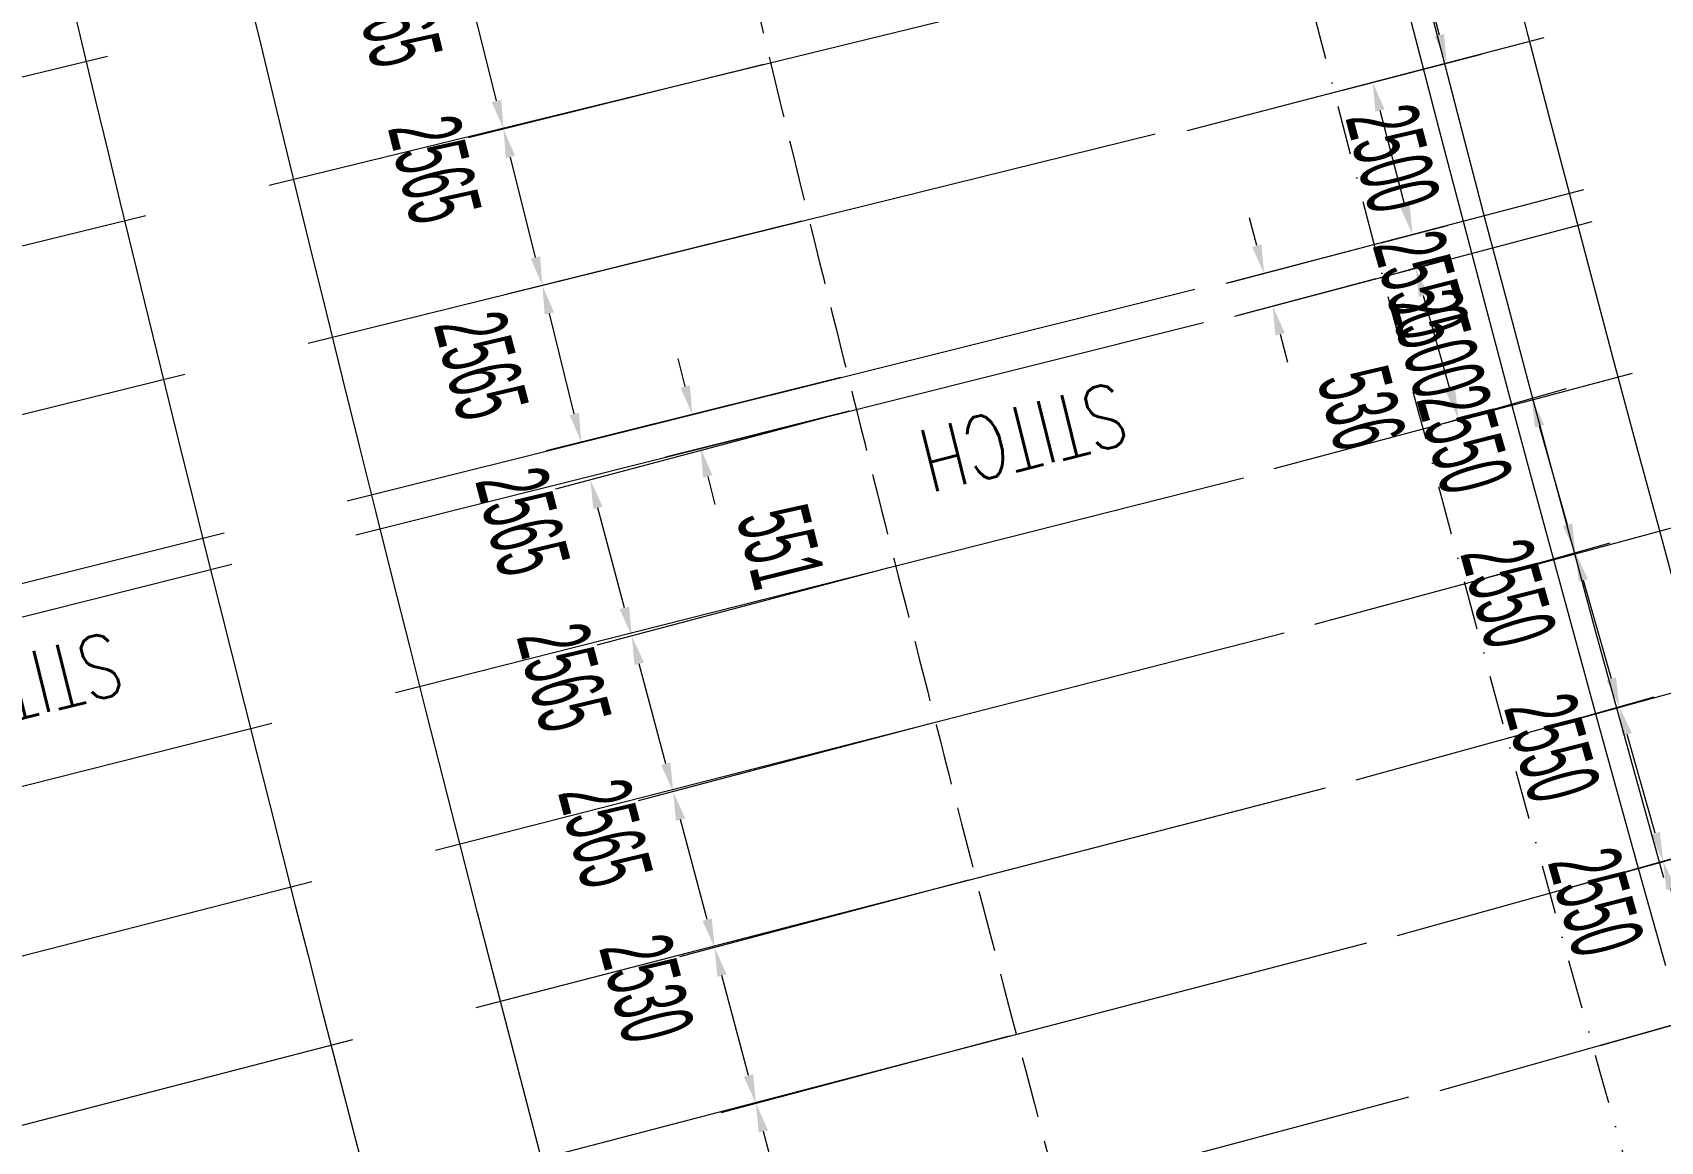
# Model space of a CAD drawing. Header units: millimetres. Extents: x 27228149 to 29012050, y 40856015 to 42918728.
# Drawn here: x 27376539 to 27402425, y 42506900 to 42524535 of the extents above; entities that cross this region are included whole.
import ezdxf

# ---------------------------------------------------------------- set-up
doc = ezdxf.new("R2010")
doc.units = ezdxf.units.MM
doc.header["$LTSCALE"] = 0.05
doc.linetypes.add('DGN Style 3', pattern=[27349.722329, 19535.51595, -7814.20638])
doc.linetypes.add('DGN Style 4', pattern=[31276.361035, 15628.41276, -7814.20638, 19.535516, -7814.20638])
doc.layers.get('Defpoints').update_dxf_attribs({"lineweight": 0})
for name, color, linetype, lineweight in [('InnerEdge_NB', 7, 'Continuous', 0), ('InnerEdge_SB', 7, 'Continuous', 0), ('OuterEdge_NB', 7, 'Continuous', 0), ('OuterEdge_SBRamp', 7, 'Continuous', 0), ('PlacementCurve_NB', 1, 'DGN Style 3', 0), ('PlacementCurve_SB', 1, 'DGN Style 3', 0), ('PlacementCurve_SBRamp', 1, 'DGN Style 3', 0), ('S-_ANOT----_A-', 7, 'Continuous', 0), ('S-_ANOT----_T-', 7, 'Continuous', 0), ('S-_SEG-----_E-NB', 3, 'Continuous', 13), ('S-_SEG-----_E-SB', 3, 'Continuous', 13), ('S-_SEG-----_E-SBRamp', 3, 'Continuous', 13), ('S-_WALLLBW-_E-', 40, 'Continuous', 13)]:
    doc.layers.add(name, color=color, linetype=linetype, lineweight=lineweight)
doc.styles.add('Styletxt', font='txt.shx')
doc.styles.add('StyleWORKING', font='WORKING.shx')
doc.dimstyles.new('dim300', dxfattribs={"dimtxt": 750, "dimasz": 750, "dimexe": 375, "dimexo": 375, "dimgap": 375, "dimtad": 1, "dimdec": 0, "dimzin": 11, "dimdsep": 46, "dimtxsty": 'StyleWORKING', "dimsah": 1, "dimcen": 0.09, "dimclrd": 7, "dimclre": 7, "dimadec": 4, "dimazin": 3, "dimtfac": 1, "dimtdec": 0, "dimtmove": 0, "dimatfit": 3, "dimfxl": 1, "dimtolj": 1, "dimtzin": 0, "dimlwd": 0, "dimlwe": 0, "dimarcsym": 0})

# ---------------------------------------------------------------- blocks, each defined once
blk = doc.blocks.new('*D128')
at = {"layer": 'Defpoints', "color": 0, "linetype": 'Continuous', "transparency": 16777216}
for p in [(27398381, 42526516), (27396606, 42526052), (27397243, 42523583)]:
    blk.add_point(p, dxfattribs=at)
at = {"layer": 'S-_ANOT----_A-', "linetype": 'Continuous', "transparency": 16777216}
for p, q in [((27396718, 42526081), (27398937, 42526661)), ((27397354, 42523612), (27399582, 42524194))]:
    blk.add_line(p, q, dxfattribs=at)
at = {"layer": 'S-_ANOT----_A-', "color": 7, "linetype": 'Continuous', "lineweight": 0, "transparency": 16777216}
blk.add_line((27398910, 42524494), (27398497, 42526071), dxfattribs=at)
at = {"layer": 'S-_ANOT----_A-', "color": 7, "linetype": 'Continuous', "transparency": 16777216}
for points in [[(27398572, 42526090), (27398423, 42526052), (27398381, 42526516)], [(27398984, 42524513), (27398835, 42524475), (27399026, 42524049)]]:
    blk.add_solid(points, dxfattribs=at)
at = {"layer": 'S-_ANOT----_A-', "color": 0, "linetype": 'Continuous', "transparency": 16777216, "insert": (27396646, 42528351), "char_height": 1150, "attachment_point": 5, "rotation": 284.6484, "style": 'StyleWORKING'}
blk.add_mtext('\\A1;{\\W0.47826;\\C0;2550}', dxfattribs=at)
blk = doc.blocks.new('*D129')
at = {"layer": 'Defpoints', "color": 0, "linetype": 'Continuous', "transparency": 16777216}
for p in [(27398532, 42520794), (27398012, 42520646), (27398654, 42518230)]:
    blk.add_point(p, dxfattribs=at)
at = {"layer": 'S-_ANOT----_A-', "linetype": 'Continuous', "transparency": 16777216}
for p, q in [((27398122, 42520677), (27399085, 42520951)), ((27398764, 42518261), (27399768, 42518546))]:
    blk.add_line(p, q, dxfattribs=at)
at = {"layer": 'S-_ANOT----_A-', "color": 7, "linetype": 'Continuous', "lineweight": 0, "transparency": 16777216}
blk.add_line((27399089, 42518832), (27398658, 42520351), dxfattribs=at)
at = {"layer": 'S-_ANOT----_A-', "color": 7, "linetype": 'Continuous', "transparency": 16777216}
for points in [[(27398732, 42520372), (27398584, 42520330), (27398532, 42520794)], [(27399163, 42518852), (27399016, 42518811), (27399215, 42518389)]]:
    blk.add_solid(points, dxfattribs=at)
at = {"layer": 'S-_ANOT----_A-', "color": 0, "linetype": 'Continuous', "transparency": 16777216, "insert": (27398875, 42519592), "char_height": 1150, "attachment_point": 5, "rotation": 285.8509, "style": 'StyleWORKING'}
blk.add_mtext('\\A1;{\\W0.47826;\\C0;2500}', dxfattribs=at)
blk = doc.blocks.new('*D130')
at = {"layer": 'Defpoints', "color": 0, "linetype": 'Continuous', "transparency": 16777216}
for p in [(27400378, 42518719), (27398654, 42518230), (27399317, 42515767)]:
    blk.add_point(p, dxfattribs=at)
at = {"layer": 'S-_ANOT----_A-', "linetype": 'Continuous', "transparency": 16777216}
for p, q in [((27398764, 42518261), (27400931, 42518876)), ((27399427, 42515799), (27401627, 42516423))]:
    blk.add_line(p, q, dxfattribs=at)
at = {"layer": 'S-_ANOT----_A-', "color": 7, "linetype": 'Continuous', "lineweight": 0, "transparency": 16777216}
blk.add_line((27400949, 42516709), (27400503, 42518277), dxfattribs=at)
at = {"layer": 'S-_ANOT----_A-', "color": 7, "linetype": 'Continuous', "transparency": 16777216}
for points in [[(27400577, 42518298), (27400430, 42518256), (27400378, 42518719)], [(27401022, 42516730), (27400875, 42516688), (27401074, 42516266)]]:
    blk.add_solid(points, dxfattribs=at)
at = {"layer": 'S-_ANOT----_A-', "color": 0, "linetype": 'Continuous', "transparency": 16777216, "insert": (27398612, 42520519), "char_height": 1150, "attachment_point": 5, "rotation": 285.8509, "style": 'StyleWORKING'}
blk.add_mtext('\\A1;{\\W0.47826;\\C0;2550}', dxfattribs=at)
blk = doc.blocks.new('*D131')
at = {"layer": 'Defpoints', "color": 0, "linetype": 'Continuous', "transparency": 16777216}
for p in [(27401074, 42516266), (27399317, 42515767), (27399988, 42513307)]:
    blk.add_point(p, dxfattribs=at)
at = {"layer": 'S-_ANOT----_A-', "linetype": 'Continuous', "transparency": 16777216}
for p, q in [((27399427, 42515799), (27401627, 42516423)), ((27400099, 42513339), (27402324, 42513970))]:
    blk.add_line(p, q, dxfattribs=at)
at = {"layer": 'S-_ANOT----_A-', "color": 7, "linetype": 'Continuous', "lineweight": 0, "transparency": 16777216}
blk.add_line((27401645, 42514256), (27401200, 42515824), dxfattribs=at)
at = {"layer": 'S-_ANOT----_A-', "color": 7, "linetype": 'Continuous', "transparency": 16777216}
for points in [[(27401274, 42515845), (27401126, 42515803), (27401074, 42516266)], [(27401719, 42514277), (27401571, 42514235), (27401771, 42513813)]]:
    blk.add_solid(points, dxfattribs=at)
at = {"layer": 'S-_ANOT----_A-', "color": 0, "linetype": 'Continuous', "transparency": 16777216, "insert": (27399308, 42518066), "char_height": 1150, "attachment_point": 5, "rotation": 285.8509, "style": 'StyleWORKING'}
blk.add_mtext('\\A1;{\\W0.47826;\\C0;2550}', dxfattribs=at)
blk = doc.blocks.new('*D132')
at = {"layer": 'Defpoints', "color": 0, "linetype": 'Continuous', "transparency": 16777216}
for p in [(27401771, 42513813), (27399988, 42513307), (27400668, 42510850)]:
    blk.add_point(p, dxfattribs=at)
at = {"layer": 'S-_ANOT----_A-', "linetype": 'Continuous', "transparency": 16777216}
for p, q in [((27400099, 42513339), (27402324, 42513970)), ((27400779, 42510881), (27403020, 42511518))]:
    blk.add_line(p, q, dxfattribs=at)
at = {"layer": 'S-_ANOT----_A-', "color": 7, "linetype": 'Continuous', "lineweight": 0, "transparency": 16777216}
blk.add_line((27402341, 42511803), (27401896, 42513371), dxfattribs=at)
at = {"layer": 'S-_ANOT----_A-', "color": 7, "linetype": 'Continuous', "transparency": 16777216}
for points in [[(27401970, 42513392), (27401822, 42513350), (27401771, 42513813)], [(27402415, 42511824), (27402268, 42511782), (27402467, 42511360)]]:
    blk.add_solid(points, dxfattribs=at)
at = {"layer": 'S-_ANOT----_A-', "color": 0, "linetype": 'Continuous', "transparency": 16777216, "insert": (27400005, 42515613), "char_height": 1150, "attachment_point": 5, "rotation": 285.8509, "style": 'StyleWORKING'}
blk.add_mtext('\\A1;{\\W0.47826;\\C0;2550}', dxfattribs=at)
blk = doc.blocks.new('*D133')
at = {"layer": 'Defpoints', "color": 0, "linetype": 'Continuous', "transparency": 16777216}
for p in [(27402467, 42511360), (27400668, 42510850), (27401356, 42508394)]:
    blk.add_point(p, dxfattribs=at)
at = {"layer": 'S-_ANOT----_A-', "linetype": 'Continuous', "transparency": 16777216}
for p, q in [((27400779, 42510881), (27403020, 42511518)), ((27401467, 42508426), (27403717, 42509064))]:
    blk.add_line(p, q, dxfattribs=at)
at = {"layer": 'S-_ANOT----_A-', "color": 7, "linetype": 'Continuous', "lineweight": 0, "transparency": 16777216}
blk.add_line((27403038, 42509350), (27402593, 42510918), dxfattribs=at)
at = {"layer": 'S-_ANOT----_A-', "color": 7, "linetype": 'Continuous', "transparency": 16777216}
for points in [[(27402666, 42510939), (27402519, 42510897), (27402467, 42511360)], [(27403112, 42509371), (27402964, 42509329), (27403164, 42508907)]]:
    blk.add_solid(points, dxfattribs=at)
at = {"layer": 'S-_ANOT----_A-', "color": 0, "linetype": 'Continuous', "transparency": 16777216, "insert": (27400701, 42513160), "char_height": 1150, "attachment_point": 5, "rotation": 285.8509, "style": 'StyleWORKING'}
blk.add_mtext('\\A1;{\\W0.47826;\\C0;2550}', dxfattribs=at)
blk = doc.blocks.new('*D319')
at = {"layer": 'Defpoints', "color": 0, "linetype": 'Continuous', "transparency": 16777216}
for p in [(27387667, 42526549), (27383409, 42525491), (27388273, 42524057)]:
    blk.add_point(p, dxfattribs=at)
at = {"layer": 'S-_ANOT----_A-', "linetype": 'Continuous', "transparency": 16777216}
for p, q in [((27387556, 42526522), (27382851, 42525353)), ((27388162, 42524029), (27383470, 42522863))]:
    blk.add_line(p, q, dxfattribs=at)
at = {"layer": 'S-_ANOT----_A-', "color": 7, "linetype": 'Continuous', "lineweight": 0, "transparency": 16777216}
blk.add_line((27383917, 42523448), (27383520, 42525045), dxfattribs=at)
at = {"layer": 'S-_ANOT----_A-', "color": 7, "linetype": 'Continuous', "transparency": 16777216}
for points in [[(27383595, 42525063), (27383446, 42525026), (27383409, 42525491)], [(27383991, 42523467), (27383842, 42523430), (27384028, 42523002)]]:
    blk.add_solid(points, dxfattribs=at)
at = {"layer": 'S-_ANOT----_A-', "color": 0, "linetype": 'Continuous', "transparency": 16777216, "insert": (27381696, 42527335), "char_height": 1150, "attachment_point": 5, "rotation": 283.9547, "style": 'StyleWORKING'}
blk.add_mtext('\\A1;{\\W0.47826;\\C0;2565}', dxfattribs=at)
blk = doc.blocks.new('*D320')
at = {"layer": 'Defpoints', "color": 0, "linetype": 'Continuous', "transparency": 16777216}
for p in [(27388273, 42524057), (27384028, 42523002), (27388885, 42521566)]:
    blk.add_point(p, dxfattribs=at)
at = {"layer": 'S-_ANOT----_A-', "linetype": 'Continuous', "transparency": 16777216}
for p, q in [((27388162, 42524029), (27383470, 42522863)), ((27388774, 42521538), (27384088, 42520374))]:
    blk.add_line(p, q, dxfattribs=at)
at = {"layer": 'S-_ANOT----_A-', "color": 7, "linetype": 'Continuous', "lineweight": 0, "transparency": 16777216}
blk.add_line((27384535, 42520959), (27384139, 42522556), dxfattribs=at)
at = {"layer": 'S-_ANOT----_A-', "color": 7, "linetype": 'Continuous', "transparency": 16777216}
for points in [[(27384213, 42522574), (27384064, 42522537), (27384028, 42523002)], [(27384610, 42520978), (27384461, 42520941), (27384646, 42520513)]]:
    blk.add_solid(points, dxfattribs=at)
at = {"layer": 'S-_ANOT----_A-', "color": 0, "linetype": 'Continuous', "transparency": 16777216, "insert": (27382314, 42524846), "char_height": 1150, "attachment_point": 5, "rotation": 283.9547, "style": 'StyleWORKING'}
blk.add_mtext('\\A1;{\\W0.47826;\\C0;2565}', dxfattribs=at)
blk = doc.blocks.new('*D321')
at = {"layer": 'Defpoints', "color": 0, "linetype": 'Continuous', "transparency": 16777216}
for p in [(27389638, 42518542), (27385411, 42517420), (27390264, 42516055)]:
    blk.add_point(p, dxfattribs=at)
at = {"layer": 'S-_ANOT----_A-', "linetype": 'Continuous', "transparency": 16777216}
for p, q in [((27389527, 42518512), (27384855, 42517273)), ((27390153, 42516025), (27385513, 42514794))]:
    blk.add_line(p, q, dxfattribs=at)
at = {"layer": 'S-_ANOT----_A-', "color": 7, "linetype": 'Continuous', "lineweight": 0, "transparency": 16777216}
blk.add_line((27385951, 42515386), (27385529, 42516976), dxfattribs=at)
at = {"layer": 'S-_ANOT----_A-', "color": 7, "linetype": 'Continuous', "transparency": 16777216}
for points in [[(27385603, 42516995), (27385455, 42516956), (27385411, 42517420)], [(27386025, 42515406), (27385876, 42515366), (27386068, 42514941)]]:
    blk.add_solid(points, dxfattribs=at)
at = {"layer": 'S-_ANOT----_A-', "color": 0, "linetype": 'Continuous', "transparency": 16777216, "insert": (27383673, 42519238), "char_height": 1150, "attachment_point": 5, "rotation": 284.8597, "style": 'StyleWORKING'}
blk.add_mtext('\\A1;{\\W0.47826;\\C0;2565}', dxfattribs=at)
blk = doc.blocks.new('*D322')
at = {"layer": 'Defpoints', "color": 0, "linetype": 'Continuous', "transparency": 16777216}
for p in [(27390264, 42516055), (27386068, 42514941), (27390897, 42513569)]:
    blk.add_point(p, dxfattribs=at)
at = {"layer": 'S-_ANOT----_A-', "linetype": 'Continuous', "transparency": 16777216}
for p, q in [((27390153, 42516025), (27385513, 42514794)), ((27390786, 42513539), (27386170, 42512315))]:
    blk.add_line(p, q, dxfattribs=at)
at = {"layer": 'S-_ANOT----_A-', "color": 7, "linetype": 'Continuous', "lineweight": 0, "transparency": 16777216}
blk.add_line((27386608, 42512907), (27386186, 42514497), dxfattribs=at)
at = {"layer": 'S-_ANOT----_A-', "color": 7, "linetype": 'Continuous', "transparency": 16777216}
for points in [[(27386261, 42514516), (27386112, 42514477), (27386068, 42514941)], [(27386682, 42512927), (27386534, 42512887), (27386726, 42512462)]]:
    blk.add_solid(points, dxfattribs=at)
at = {"layer": 'S-_ANOT----_A-', "color": 0, "linetype": 'Continuous', "transparency": 16777216, "insert": (27384331, 42516759), "char_height": 1150, "attachment_point": 5, "rotation": 284.8597, "style": 'StyleWORKING'}
blk.add_mtext('\\A1;{\\W0.47826;\\C0;2565}', dxfattribs=at)
blk = doc.blocks.new('*D323')
at = {"layer": 'Defpoints', "color": 0, "linetype": 'Continuous', "transparency": 16777216}
for p in [(27390897, 42513569), (27386726, 42512462), (27391536, 42511085)]:
    blk.add_point(p, dxfattribs=at)
at = {"layer": 'S-_ANOT----_A-', "linetype": 'Continuous', "transparency": 16777216}
for p, q in [((27390786, 42513539), (27386170, 42512315)), ((27391424, 42511055), (27386828, 42509836))]:
    blk.add_line(p, q, dxfattribs=at)
at = {"layer": 'S-_ANOT----_A-', "color": 7, "linetype": 'Continuous', "lineweight": 0, "transparency": 16777216}
blk.add_line((27387266, 42510428), (27386844, 42512018), dxfattribs=at)
at = {"layer": 'S-_ANOT----_A-', "color": 7, "linetype": 'Continuous', "transparency": 16777216}
for points in [[(27386918, 42512037), (27386770, 42511998), (27386726, 42512462)], [(27387340, 42510447), (27387192, 42510408), (27387384, 42509983)]]:
    blk.add_solid(points, dxfattribs=at)
at = {"layer": 'S-_ANOT----_A-', "color": 0, "linetype": 'Continuous', "transparency": 16777216, "insert": (27384989, 42514280), "char_height": 1150, "attachment_point": 5, "rotation": 284.8597, "style": 'StyleWORKING'}
blk.add_mtext('\\A1;{\\W0.47826;\\C0;2565}', dxfattribs=at)
blk = doc.blocks.new('*D324')
at = {"layer": 'Defpoints', "color": 0, "linetype": 'Continuous', "transparency": 16777216}
for p in [(27391536, 42511085), (27387384, 42509983), (27392181, 42508602)]:
    blk.add_point(p, dxfattribs=at)
at = {"layer": 'S-_ANOT----_A-', "linetype": 'Continuous', "transparency": 16777216}
for p, q in [((27391424, 42511055), (27386828, 42509836)), ((27392070, 42508573), (27387486, 42507357))]:
    blk.add_line(p, q, dxfattribs=at)
at = {"layer": 'S-_ANOT----_A-', "color": 7, "linetype": 'Continuous', "lineweight": 0, "transparency": 16777216}
blk.add_line((27387924, 42507949), (27387502, 42509539), dxfattribs=at)
at = {"layer": 'S-_ANOT----_A-', "color": 7, "linetype": 'Continuous', "transparency": 16777216}
for points in [[(27387576, 42509558), (27387428, 42509519), (27387384, 42509983)], [(27387998, 42507968), (27387850, 42507929), (27388042, 42507504)]]:
    blk.add_solid(points, dxfattribs=at)
at = {"layer": 'S-_ANOT----_A-', "color": 0, "linetype": 'Continuous', "transparency": 16777216, "insert": (27385647, 42511801), "char_height": 1150, "attachment_point": 5, "rotation": 284.8597, "style": 'StyleWORKING'}
blk.add_mtext('\\A1;{\\W0.47826;\\C0;2565}', dxfattribs=at)
blk = doc.blocks.new('*D325')
at = {"layer": 'Defpoints', "color": 0, "linetype": 'Continuous', "transparency": 16777216}
for p in [(27392181, 42508602), (27388042, 42507504), (27392823, 42506155)]:
    blk.add_point(p, dxfattribs=at)
at = {"layer": 'S-_ANOT----_A-', "linetype": 'Continuous', "transparency": 16777216}
for p, q in [((27392070, 42508573), (27387486, 42507357)), ((27392712, 42506126), (27388135, 42504911))]:
    blk.add_line(p, q, dxfattribs=at)
at = {"layer": 'S-_ANOT----_A-', "color": 7, "linetype": 'Continuous', "lineweight": 0, "transparency": 16777216}
blk.add_line((27388573, 42505503), (27388160, 42507059), dxfattribs=at)
at = {"layer": 'S-_ANOT----_A-', "color": 7, "linetype": 'Continuous', "transparency": 16777216}
for points in [[(27388234, 42507079), (27388086, 42507040), (27388042, 42507504)], [(27388647, 42505523), (27388499, 42505484), (27388691, 42505059)]]:
    blk.add_solid(points, dxfattribs=at)
at = {"layer": 'S-_ANOT----_A-', "color": 0, "linetype": 'Continuous', "transparency": 16777216, "insert": (27386302, 42509333), "char_height": 1150, "attachment_point": 5, "rotation": 284.8597, "style": 'StyleWORKING'}
blk.add_mtext('\\A1;{\\W0.47826;\\C0;2530}', dxfattribs=at)
blk = doc.blocks.new('*D972')
at = {"layer": 'Defpoints', "color": 0, "linetype": 'Continuous', "transparency": 16777216}
for p in [(27397850, 42523741), (27397243, 42523583), (27397875, 42521164)]:
    blk.add_point(p, dxfattribs=at)
at = {"layer": 'S-_ANOT----_A-', "linetype": 'Continuous', "transparency": 16777216}
for p, q in [((27397354, 42523612), (27398406, 42523887)), ((27397986, 42521193), (27399038, 42521468))]:
    blk.add_line(p, q, dxfattribs=at)
at = {"layer": 'S-_ANOT----_A-', "color": 7, "linetype": 'Continuous', "lineweight": 0, "transparency": 16777216}
blk.add_line((27398366, 42521768), (27397966, 42523296), dxfattribs=at)
at = {"layer": 'S-_ANOT----_A-', "color": 7, "linetype": 'Continuous', "transparency": 16777216}
for points in [[(27398040, 42523316), (27397892, 42523277), (27397850, 42523741)], [(27398440, 42521787), (27398291, 42521748), (27398482, 42521323)]]:
    blk.add_solid(points, dxfattribs=at)
at = {"layer": 'S-_ANOT----_A-', "color": 0, "linetype": 'Continuous', "transparency": 16777216, "insert": (27398167, 42522532), "char_height": 1150, "attachment_point": 5, "rotation": 284.6484, "style": 'StyleWORKING'}
blk.add_mtext('\\A1;{\\W0.47826;\\C0;2500}', dxfattribs=at)
blk = doc.blocks.new('*D973')
at = {"layer": 'Defpoints', "color": 0, "linetype": 'Continuous', "transparency": 16777216}
for p in [(27397875, 42521164), (27396123, 42520702), (27398012, 42520646)]:
    blk.add_point(p, dxfattribs=at)
at = {"layer": 'S-_ANOT----_A-', "color": 7, "linetype": 'Continuous', "lineweight": 0, "transparency": 16777216}
for p, q in [((27396006, 42521147), (27395889, 42521591)), ((27396378, 42519739), (27396495, 42519294))]:
    blk.add_line(p, q, dxfattribs=at)
at = {"layer": 'S-_ANOT----_A-', "linetype": 'Continuous', "transparency": 16777216}
for p, q in [((27397764, 42521135), (27395567, 42520555)), ((27397901, 42520617), (27395704, 42520037))]:
    blk.add_line(p, q, dxfattribs=at)
at = {"layer": 'S-_ANOT----_A-', "color": 7, "linetype": 'Continuous', "transparency": 16777216}
for points in [[(27396080, 42521166), (27395932, 42521127), (27396123, 42520702)], [(27396452, 42519758), (27396303, 42519719), (27396260, 42520184)]]:
    blk.add_solid(points, dxfattribs=at)
at = {"layer": 'S-_ANOT----_A-', "color": 0, "linetype": 'Continuous', "transparency": 16777216, "insert": (27397671, 42518561), "char_height": 1150, "attachment_point": 5, "rotation": 284.783, "style": 'StyleWORKING'}
blk.add_mtext('\\A1;{\\W0.47826;\\C0;536}', dxfattribs=at)
blk = doc.blocks.new('*D974')
at = {"layer": 'Defpoints', "color": 0, "linetype": 'Continuous', "transparency": 16777216}
for p in [(27403164, 42508907), (27401356, 42508394), (27402053, 42505941)]:
    blk.add_point(p, dxfattribs=at)
at = {"layer": 'S-_ANOT----_A-', "linetype": 'Continuous', "transparency": 16777216}
for p, q in [((27401467, 42508426), (27403717, 42509064)), ((27402163, 42505973), (27404413, 42506611))]:
    blk.add_line(p, q, dxfattribs=at)
at = {"layer": 'S-_ANOT----_A-', "color": 7, "linetype": 'Continuous', "lineweight": 0, "transparency": 16777216}
blk.add_line((27403734, 42506897), (27403289, 42508465), dxfattribs=at)
at = {"layer": 'S-_ANOT----_A-', "color": 7, "linetype": 'Continuous', "transparency": 16777216}
for points in [[(27403363, 42508486), (27403215, 42508444), (27403164, 42508907)], [(27403808, 42506918), (27403661, 42506876), (27403860, 42506454)]]:
    blk.add_solid(points, dxfattribs=at)
at = {"layer": 'S-_ANOT----_A-', "color": 0, "linetype": 'Continuous', "transparency": 16777216, "insert": (27401397, 42510707), "char_height": 1150, "attachment_point": 5, "rotation": 285.8509, "style": 'StyleWORKING'}
blk.add_mtext('\\A1;{\\W0.47826;\\C0;2550}', dxfattribs=at)
blk = doc.blocks.new('*D978')
at = {"layer": 'Defpoints', "color": 0, "linetype": 'Continuous', "transparency": 16777216}
for p in [(27389504, 42519077), (27387030, 42518458), (27389638, 42518542)]:
    blk.add_point(p, dxfattribs=at)
at = {"layer": 'S-_ANOT----_A-', "color": 7, "linetype": 'Continuous', "lineweight": 0, "transparency": 16777216}
for p, q in [((27386918, 42518904), (27386806, 42519350)), ((27387275, 42517477), (27387387, 42517031))]:
    blk.add_line(p, q, dxfattribs=at)
at = {"layer": 'S-_ANOT----_A-', "linetype": 'Continuous', "transparency": 16777216}
for p, q in [((27389392, 42519049), (27386472, 42518318)), ((27389526, 42518514), (27386606, 42517784))]:
    blk.add_line(p, q, dxfattribs=at)
at = {"layer": 'S-_ANOT----_A-', "color": 7, "linetype": 'Continuous', "transparency": 16777216}
for points in [[(27386992, 42518923), (27386844, 42518886), (27387030, 42518458)], [(27387350, 42517495), (27387201, 42517458), (27387164, 42517923)]]:
    blk.add_solid(points, dxfattribs=at)
at = {"layer": 'S-_ANOT----_A-', "color": 0, "linetype": 'Continuous', "transparency": 16777216, "insert": (27388432, 42516361), "char_height": 1150, "attachment_point": 5, "rotation": 284.0433, "style": 'StyleWORKING'}
blk.add_mtext('\\A1;{\\W0.47826;\\C0;551}', dxfattribs=at)
blk = doc.blocks.new('*D1068')
at = {"layer": 'Defpoints', "color": 0, "linetype": 'Continuous', "transparency": 16777216}
for p in [(27388885, 42521566), (27384646, 42520513), (27389504, 42519077)]:
    blk.add_point(p, dxfattribs=at)
at = {"layer": 'S-_ANOT----_A-', "linetype": 'Continuous', "transparency": 16777216}
for p, q in [((27388774, 42521538), (27384088, 42520374)), ((27389392, 42519049), (27384707, 42517885))]:
    blk.add_line(p, q, dxfattribs=at)
at = {"layer": 'S-_ANOT----_A-', "color": 7, "linetype": 'Continuous', "lineweight": 0, "transparency": 16777216}
blk.add_line((27385154, 42518470), (27384757, 42520066), dxfattribs=at)
at = {"layer": 'S-_ANOT----_A-', "color": 7, "linetype": 'Continuous', "transparency": 16777216}
for points in [[(27384832, 42520085), (27384683, 42520048), (27384646, 42520513)], [(27385228, 42518488), (27385080, 42518451), (27385265, 42518023)]]:
    blk.add_solid(points, dxfattribs=at)
at = {"layer": 'S-_ANOT----_A-', "color": 0, "linetype": 'Continuous', "transparency": 16777216, "insert": (27382933, 42522357), "char_height": 1150, "attachment_point": 5, "rotation": 283.9547, "style": 'StyleWORKING'}
blk.add_mtext('\\A1;{\\W0.47826;\\C0;2565}', dxfattribs=at)

msp = doc.modelspace()

# ---------------------------------------------------------------- linework, layer by layer
at = {"layer": 'InnerEdge_NB'}
msp.add_lwpolyline([(27283724.5, 42878514.7, -0.0568157), (27345588.8, 42682480.7), (27368075.3, 42566916.3, 0.0263705), (27393633.3, 42464653, 0.0426618), (27458420.2, 42303807.1, 0.1075608), (27699785.7, 42006839.6, 0.026969), (27783127.3, 41947329.2), (27839783.5, 41911319.6)], format="xyb", dxfattribs=at)
at = {"layer": 'InnerEdge_SB', "extrusion": (0, 0, -1)}
msp.add_lwpolyline([(-27784629.2, 41949692.3, 0.026969), (-27701533.2, 42009027.3, 0.1075608), (-27460918.9, 42305070.6, 0.0691101), (-27370363.7, 42569291.8)], format="xyb", dxfattribs=at)
at = {"layer": 'OuterEdge_NB'}
msp.add_arc((28349665.8, 42757913.9), 1014150, 191.011006, 197.053282, dxfattribs=at)
at = {"layer": 'OuterEdge_SBRamp', "flags": 128}
msp.add_lwpolyline([(27398290.8, 42525357.6), (27398629, 42524049.1), (27398969.6, 42522741.2), (27399312.6, 42521434), (27399657.9, 42520127.3), (27400005.6, 42518821.3), (27400355.6, 42517515.9), (27400708, 42516211.1), (27401062.7, 42514907), (27401419.8, 42513603.5), (27401779.2, 42512300.7), (27402140.9, 42510998.5), (27402505, 42509697)], dxfattribs=at)
at = {"layer": 'PlacementCurve_NB'}
msp.add_lwpolyline([(27288809.3, 42846343.4, -0.0480477), (27337834.2, 42680971.8), (27359958.8, 42567267.3, 0.0690894), (27451045.4, 42301107.2, 0.1079959), (27694979, 42000696.1, 0.0193193), (27725549.4, 41977271, 0.0146476), (27778701.6, 41940923.9), (27835716.4, 41904662.4)], format="xyb", dxfattribs=at)
at = {"layer": 'PlacementCurve_SB'}
msp.add_lwpolyline([(27305541.4, 42854039, -0.0482858), (27355899.2, 42684467.3), (27377998.9, 42570890.3, 0.0688708), (27467496.8, 42309348.2, 0.1110949), (27715510, 42007942.3, 0.028125), (27802629.8, 41947720.4), (27845874.9, 41921290)], format="xyb", dxfattribs=at)
at = {"layer": 'PlacementCurve_SBRamp', "linetype": 'DGN Style 4', "extrusion": (0, 0, -1), "flags": 128}
msp.add_lwpolyline([(-27411245.5, 42476122.5), (-27410557.9, 42478212.6), (-27410137.1, 42479499.7), (-27409718.5, 42480787.5), (-27409302.3, 42482076.1), (-27408888.4, 42483365.4), (-27408476.9, 42484655.5), (-27408067.6, 42485946.3), (-27407660.7, 42487237.8), (-27407256.1, 42488530.1), (-27406853.9, 42489823.1), (-27406453.9, 42491116.9), (-27406056.3, 42492411.3), (-27405661.1, 42493706.5), (-27405268.1, 42495002.4), (-27404877.5, 42496298.9), (-27404489.3, 42497596.2), (-27404103.4, 42498894.2), (-27403719.8, 42500192.9), (-27403338.6, 42501492.2), (-27402959.7, 42502792.3), (-27402583.1, 42504093), (-27402208.9, 42505394.4), (-27401837, 42506696.5), (-27401467.5, 42507999.2), (-27401100.3, 42509302.6), (-27400735.5, 42510606.7), (-27400373.1, 42511911.4), (-27400012.9, 42513216.8), (-27399655.2, 42514522.8), (-27399299.8, 42515829.5), (-27398946.7, 42517136.8), (-27398596, 42518444.7), (-27398247.7, 42519753.3), (-27397901.7, 42521062.5), (-27397558.1, 42522372.3), (-27397216.8, 42523682.7), (-27396877.9, 42524993.8), (-27396541.4, 42526305.4), (-27396207.2, 42527617.7), (-27395875.4, 42528930.5), (-27395545.9, 42530244), (-27395218.9, 42531558), (-27394894.2, 42532872.6), (-27394571.8, 42534187.8), (-27394251.9, 42535503.6), (-27393934.3, 42536820), (-27393619, 42538136.9), (-27393306.2, 42539454.4), (-27392995.7, 42540772.5), (-27392687.6, 42542091.1), (-27392381.9, 42543410.3), (-27392078.5, 42544730), (-27391777.6, 42546050.3), (-27391479, 42547371.1), (-27391182.8, 42548692.4), (-27390888.9, 42550014.3), (-27390597.5, 42551336.7), (-27390308.4, 42552659.6), (-27390021.8, 42553983.1), (-27389737.5, 42555307), (-27389455.6, 42556631.5), (-27389176.3, 42557955.2)], dxfattribs=at)
at = {"layer": 'S-_SEG-----_E-NB'}
for p, q in [((27377731.5, 42524153.4), (27361712.7, 42520282.3)), ((27362333.7, 42517715.1), (27378342.6, 42521627.2)), ((27362961.3, 42515149.6), (27378960.2, 42519102.5)), ((27363595.7, 42512585.7), (27379584.4, 42516579.5)), ((27379710.4, 42516073.8), (27363723.7, 42512071.9)), ((27364366, 42509509.9), (27380342.4, 42513552.8)), ((27365015, 42506949.7), (27380981.1, 42511033.3)), ((27381626.2, 42508515.5), (27365670.7, 42504391.2))]:
    msp.add_line(p, q, dxfattribs=at)
at = {"layer": 'S-_SEG-----_E-SB'}
for p, q in [((27380303.6, 42522108.7), (27393769.9, 42525400.6)), ((27380920.6, 42519597.5), (27394392.5, 42522927.2)), ((27381544, 42517087.9), (27395022.5, 42520455.6)), ((27381678.9, 42516548.7), (27395158.9, 42519924.7)), ((27382310.1, 42514041.1), (27395797.7, 42517455.4)), ((27382947.6, 42511535.1), (27396443.8, 42514988.1)), ((27383591.6, 42509030.7), (27397097.3, 42512522.7)), ((27384241.9, 42506527.9), (27397758.4, 42510058)), ((27384911.1, 42504009.8), (27398423.2, 42507608.7))]:
    msp.add_line(p, q, dxfattribs=at)
at = {"layer": 'S-_SEG-----_E-SBRamp'}
for p, q in [((27400570.8, 42524449.5), (27394897, 42522972)), ((27401201.5, 42522036.8), (27395515.7, 42520545.2)), ((27401336.6, 42521524.5), (27395650.2, 42520021.8)), ((27401977, 42519114.3), (27396277.5, 42517597.1)), ((27402636.7, 42516664), (27396925.7, 42515121.6)), ((27403303.3, 42514221.9), (27397582.5, 42512643.7)), ((27398244.4, 42510176.3), (27403981.5, 42511770.2)), ((27404666.4, 42509326.7), (27398914.8, 42507706.5))]:
    msp.add_line(p, q, dxfattribs=at)
at = {"layer": 'S-_WALLLBW-_E-', "flags": 128}
for points in [[(27402750.9, 42515367.9), (27402397, 42516668.9), (27402045.5, 42517970.7), (27401696.3, 42519273), (27401349.4, 42520576), (27401004.9, 42521879.6), (27400662.8, 42523183.8), (27400323, 42524488.6), (27399985.5, 42525794.1), (27399650.4, 42527100.1), (27399317.7, 42528406.8), (27398987.3, 42529714), (27398659.2, 42531021.9), (27398333.5, 42532330.3), (27398010.2, 42533639.3), (27397689.3, 42534948.9), (27397370.7, 42536259.1), (27397054.4, 42537569.8), (27396740.5, 42538881.1), (27396429, 42540193), (27396119.9, 42541505.4)], [(27402478.1, 42511092.5), (27402116.5, 42512394.1), (27401757.2, 42513696.3), (27401400.3, 42514999.2), (27401045.8, 42516302.7), (27400693.6, 42517606.9), (27400343.7, 42518911.6), (27399996.2, 42520217.1), (27399651.1, 42521523.1), (27399308.3, 42522829.8), (27398967.8, 42524137), (27398629.7, 42525444.9), (27398294, 42526753.4), (27397960.6, 42528062.5), (27397629.6, 42529372.2), (27397301, 42530682.5), (27396974.7, 42531993.4), (27396650.8, 42533304.8), (27396329.2, 42534616.9), (27396010, 42535929.5), (27395693.2, 42537242.7), (27395378.7, 42538556.5), (27395066.6, 42539870.8), (27394756.9, 42541185.7)]]:
    msp.add_lwpolyline(points, dxfattribs=at)
at = {"layer": 'S-_WALLLBW-_E-'}
for radius in [1014500, 1015900]:
    msp.add_arc((28349665.8, 42757913.9), radius, 191.011006, 197.053282, dxfattribs=at)

# ---------------------------------------------------------------- texts
at = {"layer": 'S-_ANOT----_T-', "linetype": 'Continuous', "style": 'Styletxt', "width": 0.75}
for p in [(27393777.5, 42518984.9), (27377804.2, 42515015.7)]:
    msp.add_text('STITCH', height=1000, rotation=194.02481, dxfattribs=at).set_placement(p)

# ---------------------------------------------------------------- dimensions: what is measured, and where the dimension line sits
at = {"layer": 'S-_ANOT----_A-', "linetype": 'Continuous'}
for base, p1, p2, angle, picture, middle, turn in [((27398381, 42526516), (27397242.8, 42523582.9), (27396606.3, 42526052.2), 104.64838, '*D128', (27396646.4, 42528350.6), 284.64838), ((27383409.3, 42525491.3), (27388273.3, 42524057), (27387667.4, 42526549.4), 103.95474, '*D319', (27381695.9, 42527335.3), 283.95474), ((27384027.8, 42523002), (27388885.5, 42521566.1), (27388273.3, 42524057), 103.95474, '*D320', (27382314.5, 42524846), 283.95474), ((27397849.7, 42523741.5), (27397875, 42521164.1), (27397242.8, 42523582.9), 104.64838, '*D972', (27398167.1, 42522532.5), 284.64838), ((27384646.4, 42520512.7), (27389504.1, 42519076.8), (27388885.5, 42521566.1), 103.95474, '*D1068', (27382933, 42522356.7), 283.95474), ((27400377.7, 42518719.2), (27399316.7, 42515767.4), (27398653.7, 42518229.7), 105.85087, '*D130', (27398611.6, 42520518.9), 285.85087), ((27396123.4, 42520701.9), (27398011.8, 42520645.8), (27397875, 42521164.1), 104.78304, '*D973', (27397671.5, 42518560.6), 284.78304), ((27398532.2, 42520793.6), (27398653.7, 42518229.7), (27398011.8, 42520645.8), 105.85087, '*D129', (27398874.9, 42519591.7), 285.85087), ((27385410.7, 42517420.4), (27390264.1, 42516054.6), (27389637.8, 42518542), 104.85968, '*D321', (27383673.3, 42519238.4), 284.85968), ((27401074.1, 42516266.4), (27399988.1, 42513307.3), (27399316.7, 42515767.4), 105.85087, '*D131', (27399308, 42518066.1), 285.85087), ((27387029.7, 42518457.9), (27389637.8, 42518542), (27389504.1, 42519076.8), 104.04329, '*D978', (27388432.4, 42516361.3), 284.04329), ((27386068.5, 42514941.4), (27390896.7, 42513568.8), (27390264.1, 42516054.6), 104.85968, '*D322', (27384331, 42516759.4), 284.85968), ((27401770.6, 42513813.4), (27400668, 42510849.7), (27399988.1, 42513307.3), 105.85087, '*D132', (27400004.5, 42515613.1), 285.85087), ((27386726.2, 42512462.3), (27391535.6, 42511084.7), (27390896.7, 42513568.8), 104.85968, '*D323', (27384988.8, 42514280.3), 284.85968), ((27402467.1, 42511360.5), (27401356.2, 42508394.3), (27400668, 42510849.7), 105.85087, '*D133', (27400701, 42513160.2), 285.85087), ((27387384, 42509983.2), (27392180.8, 42508602.2), (27391535.6, 42511084.7), 104.85968, '*D324', (27385646.6, 42511801.1), 284.85968), ((27403163.6, 42508907.4), (27402052.7, 42505941.2), (27401356.2, 42508394.3), 105.85087, '*D974', (27401397.5, 42510707.1), 285.85087), ((27388041.8, 42507504), (27392823.4, 42506155.1), (27392180.8, 42508602.2), 104.85968, '*D325', (27386301.5, 42509332.5), 284.85968)]:
    dim = msp.add_linear_dim(base=base, p1=p1, p2=p2, angle=angle, text='{\\W0.47826;\\C0;<>}', dimstyle='dim300', override={"dimscale": 1000, "dimtxt": 1.15, "dimasz": 0.46, "dimexe": 0.575, "dimexo": 0.115, "dimgap": 0.2875, "dimtad": 1, "dimtih": 0, "dimtoh": 0, "dimlfac": 1, "dimsah": 1, "dimcen": 0, "dimse1": 0, "dimse2": 0, "dimclre": 256, "dimclrt": 0, "dimtol": 0, "dimtfac": 1, "dimtofl": 0, "dimtmove": 2, "dimatfit": 3, "dimfrac": 0, "dimtolj": 1, "dimlwe": 65535}, dxfattribs=at)
    dim.commit()
    dim.dimension.update_dxf_attribs({"geometry": picture, "text_midpoint": middle, "dimtype": 160, "text_rotation": turn})

doc.saveas('drawing.dxf')
